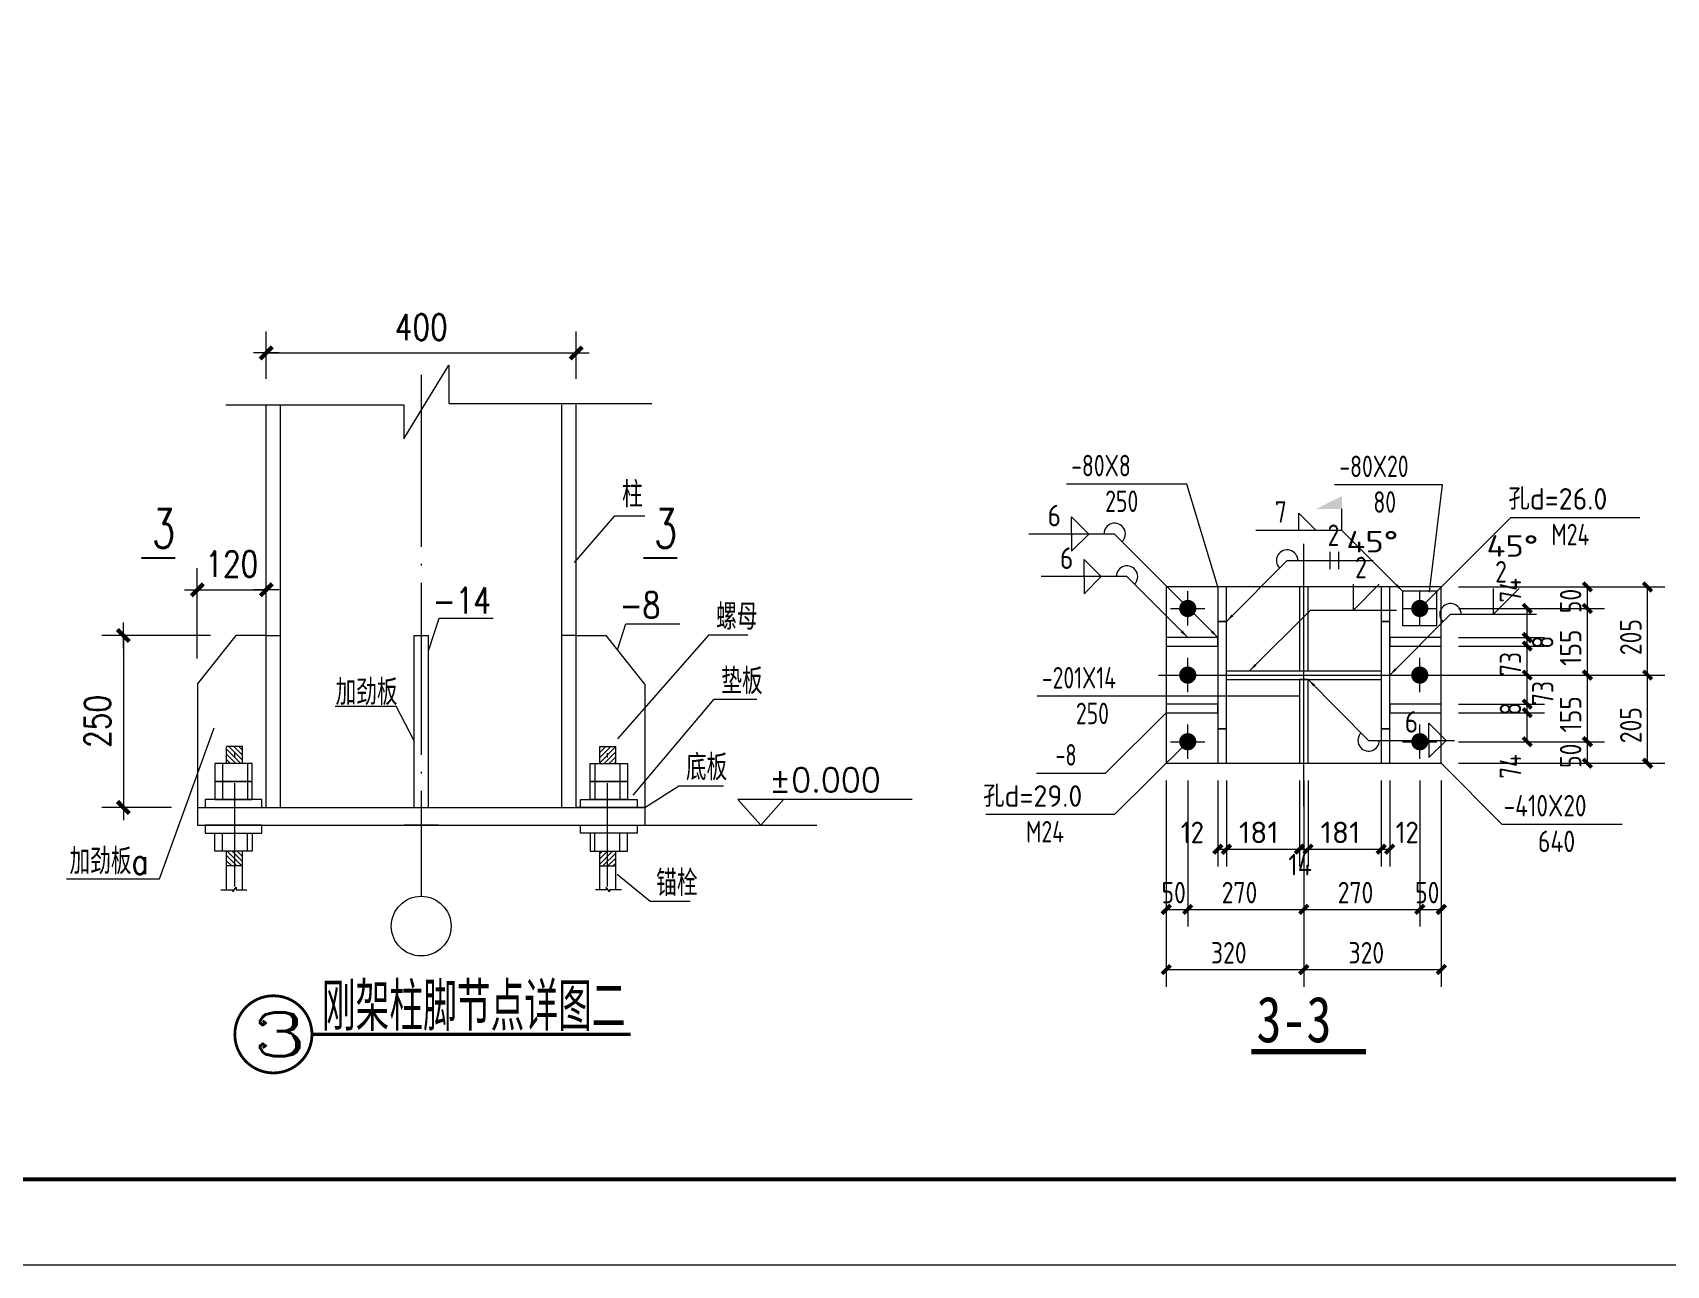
# Model space of a CAD drawing. Header units: millimetres. Extents: x 19781 to 898973, y -947928 to -267362.
# Drawn here: x 505082 to 533595, y -500940 to -479434 of the extents above; entities that cross this region are included whole.
import ezdxf

# ---------------------------------------------------------------- set-up
doc = ezdxf.new("R2010")
doc.units = ezdxf.units.MM
doc.header["$LTSCALE"] = 100
doc.linetypes.add('ACAD_ISO10W100', pattern=[18.5, 12, -3, 0.5, -3])
doc.linetypes.add('DOTE', pattern=[2.42, 2, -0.2, 0.02, -0.2])
doc.layers.get('0').update_dxf_attribs({"lineweight": 18})
for name, color, linetype, lineweight in [('10', 7, 'Continuous', 18), ('1000', 2, 'Continuous', 18), ('AXIS', 3, 'Continuous', 18), ('BORDER', 7, 'Continuous', 18), ('DIM', 3, 'Continuous', 18), ('DOTE', 1, 'DOTE', 18), ('PUB_TEXT', 7, 'Continuous', 18), ('TC', 151, 'Continuous', 18), ('TDB_文字', 3, 'Continuous', 18), ('TDB_细实线', 1, 'Continuous', 18), ('卫浴', 7, 'Continuous', 18), ('尺寸标注', 253, 'Continuous', 18), ('标注', 4, 'Continuous', 18), ('焊缝标注', 253, 'Continuous', 18), ('编号标注', 253, 'Continuous', 18), ('螺栓孔标注', 253, 'Continuous', 18), ('钢板标注', 253, 'Continuous', 18)]:
    doc.layers.add(name, color=color, linetype=linetype, lineweight=lineweight)
doc.styles.add('7MMCN', font='simplex.shx', dxfattribs={"width": 0.7, "bigfont": 'hztxt.shx'})
doc.styles.add('_HZTXT', font='txt.shx', dxfattribs={"width": 0.7, "bigfont": 'hztxt.shx'})
doc.styles.add('_TCH_LABEL', font='complex.shx', dxfattribs={"bigfont": 'gbcbig.shx'})
doc.styles.add('dim_font', font='simplex.shx', dxfattribs={"width": 0.8, "bigfont": 'gbcbig.shx'})
doc.styles.get("Standard").update_dxf_attribs({"font": 'tssdeng.shx', "bigfont": 'hztxt.shx'})
doc.styles.add('TDB_仿宋字', font='', dxfattribs={"width": 0.8})
doc.styles.get('TDB_仿宋字').set_extended_font_data('宋体')
doc.dimstyles.new('dimn', dxfattribs={"dimtxt": 300, "dimasz": 1, "dimexe": 250, "dimexo": 300, "dimgap": 150, "dimtad": 1, "dimdec": 0, "dimzin": 0, "dimdsep": 46, "dimtxsty": 'dim_font', "dimblk": '_CAXARROW', "dimcen": 1, "dimdle": 2, "dimclrt": 7, "dimadec": 1, "dimazin": 0, "dimtfac": 1, "dimtdec": 0, "dimtix": 1, "dimtmove": 2, "dimatfit": 3, "dimfxl": 1, "dimtolj": 1, "dimtzin": 0, "dimarcsym": 0})
pattern_1 = [(45, (0, 0), (-29.46435, 29.46435), [])]
pattern_2 = [(135, (0, 0), (-29.46435, -29.46435), [])]

# ---------------------------------------------------------------- blocks, each defined once
blk = doc.blocks.new('_DIMX')
blk.add_line((-150, 0), (150, 0))
blk.add_lwpolyline([(-70, -70, 50, 50, 0), (70, 70, 50, 50, 0)], format="xyseb")
blk = doc.blocks.new('*X81')
at = {"layer": 'AXIS', "color": 0, "lineweight": -2, "transparency": 16777216}
for p, q in [((1675, 5105), (411, 5105)), ((661, 5104), (661, 3106)), ((1222, 3105), (411, 3105))]:
    blk.add_line(p, q, dxfattribs=at)
at = {"layer": 'AXIS', "color": 0, "lineweight": -2, "transparency": 16777216, "xscale": 1.00005, "yscale": 1.00005, "zscale": 1.00005}
for p, rotation in [((661, 5105), 90), ((661, 3105), 270)]:
    blk.add_blockref('_DIMX', p, dxfattribs=dict(at, rotation=rotation))
at = {"layer": 'AXIS', "color": 7, "transparency": 16777216, "insert": (361, 4105), "char_height": 300, "width": 1851.52, "attachment_point": 5, "rotation": 90, "style": 'dim_font'}
blk.add_mtext('250', dxfattribs=at)
blk = doc.blocks.new('_CAXARROW')
blk.add_hatch(color=0).paths.add_polyline_path([(0, 0), (-1, 0.125), (-1, -0.125)], flags=0)
blk = doc.blocks.new('*X82')
at = {"layer": 'AXIS', "color": 0, "lineweight": -2, "transparency": 16777216}
for p, q in [((1522, 4838), (1522, 5886)), ((2324, 5405), (2324, 5886)), ((1521, 5636), (1520, 5636)), ((1522, 5636), (2324, 5636)), ((2325, 5636), (2326, 5636))]:
    blk.add_line(p, q, dxfattribs=at)
at = {"layer": 'AXIS', "color": 0, "lineweight": -2, "transparency": 16777216, "xscale": 1.00005, "yscale": 1.00005, "zscale": 1.00005}
blk.add_blockref('_DIMX', (1522, 5636), dxfattribs=at)
at = {"layer": 'AXIS', "color": 0, "lineweight": -2, "transparency": 16777216, "xscale": 1.00005, "yscale": 1.00005, "zscale": 1.00005, "rotation": 180}
blk.add_blockref('_DIMX', (2324, 5636), dxfattribs=at)
at = {"layer": 'AXIS', "color": 7, "transparency": 16777216, "insert": (1923, 5936), "char_height": 300, "width": 1748.66, "attachment_point": 5, "style": 'dim_font'}
blk.add_mtext('120', dxfattribs=at)
blk = doc.blocks.new('*X83')
at = {"layer": 'AXIS', "color": 0, "lineweight": -2, "transparency": 16777216}
for p, q in [((2324, 8089), (2324, 8641)), ((5930, 8089), (5930, 8641)), ((2325, 8391), (5929, 8391))]:
    blk.add_line(p, q, dxfattribs=at)
at = {"layer": 'AXIS', "color": 0, "lineweight": -2, "transparency": 16777216, "xscale": 1.00005, "yscale": 1.00005, "zscale": 1.00005, "rotation": 180}
blk.add_blockref('_DIMX', (2324, 8391), dxfattribs=at)
at = {"layer": 'AXIS', "color": 0, "lineweight": -2, "transparency": 16777216, "xscale": 1.00005, "yscale": 1.00005, "zscale": 1.00005}
blk.add_blockref('_DIMX', (5930, 8391), dxfattribs=at)
at = {"layer": 'AXIS', "color": 7, "transparency": 16777216, "insert": (4127, 8691), "char_height": 300, "width": 1851.52, "attachment_point": 5, "style": 'dim_font'}
blk.add_mtext('400', dxfattribs=at)
blk = doc.blocks.new('A$C64347DD6')
at = {"layer": '焊缝标注'}
for points in [[(4154, 6346), (3854, 6346), (4154, 6496)], [(4861, 5388), (4801, 5469), (4779, 5448)], [(2811, 5038), (2892, 5098), (2871, 5119)], [(2361, 4850), (2301, 4932), (2279, 4911)], [(2711, 4850), (2651, 4932), (2629, 4911)], [(3081, 4463), (3162, 4523), (3141, 4544)], [(4711, 4413), (4792, 4473), (4771, 4494)], [(3761, 4363), (3821, 4281), (3842, 4303)]]:
    blk.add_hatch(color=256, dxfattribs=at).paths.add_polyline_path(points, flags=0)
at = {"layer": '10', "color": 7, "linetype": 'ByBlock'}
for p, q in [((2361, 4988), (2361, 5388)), ((5061, 4988), (5061, 5388)), ((2161, 5188), (2561, 5188)), ((4861, 5188), (5261, 5188)), ((2361, 4213), (2361, 4613)), ((5061, 4213), (5061, 4613)), ((2161, 4413), (2561, 4413)), ((4861, 4413), (5261, 4413)), ((2361, 3438), (2361, 3838)), ((5061, 3438), (5061, 3838)), ((2161, 3638), (2561, 3638)), ((4861, 3638), (5261, 3638))]:
    blk.add_line(p, q, dxfattribs=at)
at = {"layer": '10'}
for points in [[(2411, 5188, 100, 100, 1), (2311, 5188, 100, 100, 1)], [(5111, 5188, 100, 100, 1), (5011, 5188, 100, 100, 1)], [(2411, 4413, 100, 100, 1), (2311, 4413, 100, 100, 1)], [(5111, 4413, 100, 100, 1), (5011, 4413, 100, 100, 1)], [(2411, 3638, 100, 100, 1), (2311, 3638, 100, 100, 1)], [(5111, 3638, 100, 100, 1), (5011, 3638, 100, 100, 1)]]:
    blk.add_lwpolyline(points, format="xyseb", close=True, dxfattribs=at)
at = {"layer": '1000'}
for p, q in [((5311, 5438), (2111, 5438)), ((2111, 5438), (2111, 3388)), ((2811, 5438), (2711, 5438)), ((2711, 5438), (2711, 5038)), ((2811, 5038), (2811, 5438)), ((3761, 5438), (3661, 5438)), ((3661, 5438), (3661, 4463)), ((3761, 4463), (3761, 5438)), ((4711, 5438), (4611, 5438)), ((4611, 5438), (4611, 5038)), ((4711, 5038), (4711, 5438)), ((5261, 5388), (4861, 5388)), ((4861, 5388), (4861, 4988)), ((5261, 4988), (5261, 5388)), ((5311, 3388), (5311, 5438)), ((2711, 5038), (2811, 5038)), ((4611, 5038), (4711, 5038)), ((4861, 4988), (5261, 4988)), ((2711, 4850), (2111, 4850)), ((2111, 4850), (2111, 4750)), ((2711, 4750), (2711, 4850)), ((5311, 4850), (4711, 4850)), ((4711, 4850), (4711, 4750)), ((5311, 4750), (5311, 4850)), ((2111, 4750), (2711, 4750)), ((4711, 4750), (5311, 4750)), ((3661, 4463), (3761, 4463)), ((3761, 4363), (3661, 4363)), ((3661, 4363), (3661, 3388)), ((3761, 3388), (3761, 4363)), ((2711, 4075), (2111, 4075)), ((2111, 4075), (2111, 3975)), ((2711, 3975), (2711, 4075)), ((5311, 4075), (4711, 4075)), ((4711, 4075), (4711, 3975)), ((5311, 3975), (5311, 4075)), ((2111, 3975), (2711, 3975)), ((4711, 3975), (5311, 3975)), ((2811, 3788), (2711, 3788)), ((2711, 3788), (2711, 3388)), ((2811, 3388), (2811, 3788)), ((4711, 3788), (4611, 3788)), ((4611, 3788), (4611, 3388)), ((4711, 3388), (4711, 3788)), ((2111, 3388), (5311, 3388)), ((2711, 3388), (2811, 3388)), ((3661, 3388), (3761, 3388)), ((4611, 3388), (4711, 3388))]:
    blk.add_line(p, q, dxfattribs=at)
at = {"layer": 'TDB_文字', "color": 3}
blk.add_lwpolyline([(3100, 32, 64.1, 64.1, 0), (4435, 32, 64.1, 64.1, 0)], format="xyseb", dxfattribs=at)
at = {"layer": '尺寸标注', "color": 253, "linetype": 'ByBlock'}
for p, q in [((5511, 5438), (7211, 5438)), ((5511, 5438), (7911, 5438)), ((5511, 5188), (6511, 5188)), ((5511, 5188), (7211, 5188)), ((5511, 5188), (7211, 5188)), ((5511, 4850), (6511, 4850)), ((5511, 4850), (6511, 4850)), ((5511, 4750), (6511, 4750)), ((5511, 4750), (6511, 4750)), ((5511, 4413), (6511, 4413)), ((5511, 4413), (6511, 4413)), ((5511, 4413), (7211, 4413)), ((5511, 4413), (7211, 4413)), ((5511, 4413), (7911, 4413)), ((5511, 4413), (7911, 4413)), ((5511, 4075), (6511, 4075)), ((5511, 4075), (6511, 4075)), ((5511, 3975), (6511, 3975)), ((5511, 3975), (6511, 3975)), ((5511, 3638), (6511, 3638)), ((5511, 3638), (7211, 3638)), ((5511, 3638), (7211, 3638)), ((5511, 3388), (7211, 3388)), ((5511, 3388), (7911, 3388)), ((2111, 3188), (2111, 1488)), ((2111, 3188), (2111, 788)), ((2361, 3188), (2361, 1488)), ((2361, 3188), (2361, 1488)), ((2711, 3188), (2711, 2188)), ((2811, 3188), (2811, 2188)), ((2811, 3188), (2811, 2188)), ((3661, 3188), (3661, 2188)), ((3661, 3188), (3661, 2188)), ((3711, 3188), (3711, 1488)), ((3711, 3188), (3711, 1488)), ((3711, 3188), (3711, 788)), ((3711, 3188), (3711, 788)), ((3761, 3188), (3761, 2188)), ((3761, 3188), (3761, 2188)), ((4611, 3188), (4611, 2188)), ((4611, 3188), (4611, 2188)), ((4711, 3188), (4711, 2188)), ((5061, 3188), (5061, 1488)), ((5061, 3188), (5061, 1488)), ((5311, 3188), (5311, 1488)), ((5311, 3188), (5311, 788))]:
    blk.add_line(p, q, dxfattribs=at)
at = {"layer": '尺寸标注'}
for p, q in [((7011, 5188), (7011, 5438)), ((7711, 4413), (7711, 5438)), ((6311, 4850), (6311, 5188)), ((7011, 4413), (7011, 5188)), ((6311, 4750), (6311, 4850)), ((6311, 4413), (6311, 4750)), ((6311, 4075), (6311, 4413)), ((7011, 3638), (7011, 4413)), ((7711, 3388), (7711, 4413)), ((6311, 3975), (6311, 4075)), ((6311, 3638), (6311, 3975)), ((7011, 3388), (7011, 3638)), ((2711, 2388), (2811, 2388)), ((2811, 2388), (3661, 2388)), ((3661, 2388), (3761, 2388)), ((3761, 2388), (4611, 2388)), ((4611, 2388), (4711, 2388)), ((2111, 1688), (2361, 1688)), ((2361, 1688), (3711, 1688)), ((3711, 1688), (5061, 1688)), ((5061, 1688), (5311, 1688)), ((2111, 988), (3711, 988)), ((3711, 988), (5311, 988))]:
    blk.add_line(p, q, dxfattribs=at)
at = {"layer": '尺寸标注', "color": 3}
for p, q in [((2811, 5038), (2711, 5038)), ((2711, 5038), (2711, 3788)), ((2811, 3788), (2811, 5038)), ((4711, 5038), (4611, 5038)), ((4611, 5038), (4611, 3788)), ((4711, 3788), (4711, 5038)), ((2811, 4463), (4611, 4463)), ((2811, 4363), (4611, 4363)), ((2711, 3788), (2811, 3788)), ((4611, 3788), (4711, 3788))]:
    blk.add_line(p, q, dxfattribs=at)
at = {"layer": '尺寸标注'}
for points in [[(6961, 5488, 45, 45, 0), (7061, 5388, 45, 45, 0)], [(7661, 5488, 45, 45, 0), (7761, 5388, 45, 45, 0)], [(6261, 5238, 45, 45, 0), (6361, 5138, 45, 45, 0)], [(6961, 5238, 45, 45, 0), (7061, 5138, 45, 45, 0)], [(6961, 5238, 45, 45, 0), (7061, 5138, 45, 45, 0)], [(6261, 4900, 45, 45, 0), (6361, 4800, 45, 45, 0)], [(6261, 4900, 45, 45, 0), (6361, 4800, 45, 45, 0)], [(6261, 4800, 45, 45, 0), (6361, 4700, 45, 45, 0)], [(6261, 4800, 45, 45, 0), (6361, 4700, 45, 45, 0)], [(6261, 4463, 45, 45, 0), (6361, 4363, 45, 45, 0)], [(6261, 4463, 45, 45, 0), (6361, 4363, 45, 45, 0)], [(6961, 4463, 45, 45, 0), (7061, 4363, 45, 45, 0)], [(6961, 4463, 45, 45, 0), (7061, 4363, 45, 45, 0)], [(7661, 4463, 45, 45, 0), (7761, 4363, 45, 45, 0)], [(7661, 4463, 45, 45, 0), (7761, 4363, 45, 45, 0)], [(6261, 4125, 45, 45, 0), (6361, 4025, 45, 45, 0)], [(6261, 4125, 45, 45, 0), (6361, 4025, 45, 45, 0)], [(6261, 4025, 45, 45, 0), (6361, 3925, 45, 45, 0)], [(6261, 4025, 45, 45, 0), (6361, 3925, 45, 45, 0)], [(6261, 3688, 45, 45, 0), (6361, 3588, 45, 45, 0)], [(6961, 3688, 45, 45, 0), (7061, 3588, 45, 45, 0)], [(6961, 3688, 45, 45, 0), (7061, 3588, 45, 45, 0)], [(6961, 3438, 45, 45, 0), (7061, 3338, 45, 45, 0)], [(7661, 3438, 45, 45, 0), (7761, 3338, 45, 45, 0)], [(2661, 2338, 45, 45, 0), (2761, 2438, 45, 45, 0)], [(2761, 2338, 45, 45, 0), (2861, 2438, 45, 45, 0)], [(2761, 2338, 45, 45, 0), (2861, 2438, 45, 45, 0)], [(3611, 2338, 45, 45, 0), (3711, 2438, 45, 45, 0)], [(3611, 2338, 45, 45, 0), (3711, 2438, 45, 45, 0)], [(3711, 2338, 45, 45, 0), (3811, 2438, 45, 45, 0)], [(3711, 2338, 45, 45, 0), (3811, 2438, 45, 45, 0)], [(4561, 2338, 45, 45, 0), (4661, 2438, 45, 45, 0)], [(4561, 2338, 45, 45, 0), (4661, 2438, 45, 45, 0)], [(4661, 2338, 45, 45, 0), (4761, 2438, 45, 45, 0)], [(2061, 1638, 45, 45, 0), (2161, 1738, 45, 45, 0)], [(2311, 1638, 45, 45, 0), (2411, 1738, 45, 45, 0)], [(2311, 1638, 45, 45, 0), (2411, 1738, 45, 45, 0)], [(3661, 1638, 45, 45, 0), (3761, 1738, 45, 45, 0)], [(3661, 1638, 45, 45, 0), (3761, 1738, 45, 45, 0)], [(5011, 1638, 45, 45, 0), (5111, 1738, 45, 45, 0)], [(5011, 1638, 45, 45, 0), (5111, 1738, 45, 45, 0)], [(5261, 1638, 45, 45, 0), (5361, 1738, 45, 45, 0)], [(2061, 938, 45, 45, 0), (2161, 1038, 45, 45, 0)], [(3661, 938, 45, 45, 0), (3761, 1038, 45, 45, 0)], [(3661, 938, 45, 45, 0), (3761, 1038, 45, 45, 0)], [(5261, 938, 45, 45, 0), (5361, 1038, 45, 45, 0)]]:
    blk.add_lwpolyline(points, format="xyseb", dxfattribs=at)
at = {"layer": '焊缝标注', "color": 253, "linetype": 'ByBlock'}
for p, q in [((3854, 6096), (3654, 6296)), ((3654, 6096), (3654, 6296)), ((4154, 6096), (4154, 6346)), ((1210, 6054), (1010, 6254)), ((1010, 6054), (1010, 6254)), ((4154, 6096), (3154, 6096)), ((1510, 6054), (510, 6054)), ((1210, 6054), (1010, 5854)), ((1010, 6054), (1010, 5854)), ((1354, 5558), (1154, 5758)), ((1154, 5558), (1154, 5758)), ((3518, 5745), (4518, 5745)), ((4018, 5645), (4018, 5845)), ((4118, 5645), (4118, 5845)), ((1654, 5558), (654, 5558)), ((1354, 5558), (1154, 5358)), ((1154, 5558), (1154, 5358)), ((4288, 5170), (4288, 5470)), ((4288, 5170), (4588, 5470)), ((5918, 5120), (5918, 5420)), ((5918, 5120), (6218, 5420)), ((3788, 5170), (4788, 5170)), ((5418, 5120), (6418, 5120)), ((5166, 3854), (5366, 3654)), ((5166, 3654), (5166, 3854)), ((4466, 3654), (5466, 3654)), ((5166, 3454), (5366, 3654)), ((5166, 3654), (5166, 3454))]:
    blk.add_line(p, q, dxfattribs=at)
at = {"layer": '焊缝标注'}
for p, q in [((4861, 5388), (4154, 6096)), ((2711, 4850), (1510, 6054)), ((2811, 5038), (3518, 5745)), ((2361, 4850), (1654, 5558)), ((3081, 4463), (3788, 5170)), ((4711, 4413), (5418, 5120)), ((3761, 4363), (4466, 3654))]:
    blk.add_line(p, q, dxfattribs=at)
for centre, start, end in [((1510, 6054), 314.9315, 180), ((3518, 5745), 0, 224.9772), ((1654, 5558), 314.9315, 180), ((5418, 5120), 0, 224.9772), ((4466, 3654), 134.8403, 360)]:
    blk.add_arc(centre, 125, start, end, dxfattribs=at)
at = {"layer": '编号标注', "color": 7, "linetype": 'ByBlock'}
for p, q in [((3711, 2888), (3711, 5938)), ((2021, 4413), (5811, 4413))]:
    blk.add_line(p, q, dxfattribs=at)
at = {"layer": '螺栓孔标注', "color": 253, "linetype": 'ByBlock'}
for p, q in [((2351, 6635), (949, 6635)), ((5326, 6626), (4069, 6626)), ((5172, 5385), (5326, 6626)), ((5061, 5188), (6122, 6248)), ((6122, 6248), (7622, 6248)), ((3661, 4167), (608, 4167)), ((2361, 3638), (1510, 2791)), ((1510, 2791), (10, 2791))]:
    blk.add_line(p, q, dxfattribs=at)
at = {"layer": '螺栓孔标注'}
for points in [[(5066, 5188, 10, 10, 1), (5056, 5188, 10, 10, 1)], [(2366, 3638, 10, 10, 1), (2356, 3638, 10, 10, 1)]]:
    blk.add_lwpolyline(points, format="xyseb", close=True, dxfattribs=at)
at = {"layer": '钢板标注', "color": 253, "linetype": 'ByBlock'}
for p, q in [((2711, 5438), (2351, 6635)), ((2111, 3975), (1402, 3270)), ((1402, 3270), (602, 3270)), ((5311, 3388), (6016, 2679)), ((6016, 2679), (7416, 2679))]:
    blk.add_line(p, q, dxfattribs=at)
at = {"layer": '钢板标注'}
for points in [[(2716, 5438, 10, 10, 1), (2706, 5438, 10, 10, 1)], [(5177, 5385, 10, 10, 1), (5167, 5385, 10, 10, 1)], [(3666, 4167, 10, 10, 1), (3656, 4167, 10, 10, 1)], [(2116, 3975, 10, 10, 1), (2106, 3975, 10, 10, 1)], [(5316, 3388, 10, 10, 1), (5306, 3388, 10, 10, 1)]]:
    blk.add_lwpolyline(points, format="xyseb", close=True, dxfattribs=at)
at = {"layer": 'TDB_细实线', "style": 'TDB_仿宋字', "width": 0.8}
blk.add_text('3-3', height=534.2, dxfattribs=at).set_placement((3161, 142))
at = {"layer": '尺寸标注'}
for s, width, p in [('74', 0.816, (6241, 5258)), ('50', 0.84, (6941, 5133)), ('205', 0.84, (7641, 4645)), ('8', 0.840001, (6616, 4720)), ('155', 0.9072, (6941, 4520)), ('73', 0.84, (6241, 4402)), ('73', 0.84, (6616, 4064)), ('8', 0.840001, (6241, 3945)), ('155', 0.9072, (6941, 3745)), ('205', 0.84, (7641, 3620)), ('74', 0.816, (6241, 3208)), ('50', 0.84, (6941, 3333))]:
    blk.add_text(s, height=250, rotation=90, dxfattribs=dict(at, width=width)).set_placement(p)
for s, width, p in [('12', 0.95199, (2281, 2458)), ('181', 1.10633, (2956, 2458)), ('181', 1.10633, (3906, 2458)), ('12', 0.95199, (4781, 2458)), ('14', 0.92128, (3531, 2083)), ('50', 0.839991, (2056, 1758)), ('270', 0.839994, (2756, 1758)), ('270', 0.839994, (4106, 1758)), ('50', 0.839991, (5006, 1758)), ('320', 0.839994, (2631, 1058)), ('320', 0.839994, (4231, 1058))]:
    blk.add_text(s, height=250, dxfattribs=dict(at, width=width)).set_placement(p)
at = {"layer": '焊缝标注'}
for s, width, p in [('6', 0.904631, (730, 6144)), ('7', 0.839978, (3374, 6186)), ('2', 0.840015, (3988, 5915)), ('45%%D', 1.22888, (4208, 5840)), ('6', 0.904592, (874, 5648)), ('45%%D', 1.22888, (5838, 5790)), ('2', 0.840015, (4308, 5540)), ('2', 0.840015, (5938, 5490)), ('6', 0.904592, (4886, 3744))]:
    blk.add_text(s, height=250, dxfattribs=dict(at, width=width)).set_placement(p)
at = {"layer": '螺栓孔标注'}
for s, height, width, p in [('-80X8', 250.1, 0.768817, (1005, 6725)), ('-80X20', 250.1, 0.768817, (4125, 6716)), ('250', 250.1, 0.768817, (1401, 6310)), ('80', 250.1, 0.768817, (4521, 6301)), ('孔d=26.0', 250, 0.995075, (6092, 6338)), ('M24', 250, 0.768808, (6592, 5923)), ('-201X14', 250.1, 0.768817, (664, 4257)), ('250', 250.1, 0.768817, (1060, 3842)), ('孔d=29.0', 250, 0.995079, (-20, 2881)), ('M24', 250, 0.768817, (480, 2466))]:
    blk.add_text(s, height=height, dxfattribs=dict(at, width=width)).set_placement(p)
at = {"layer": '钢板标注'}
for s, width, p in [('-8', 0.714005, (822, 3360)), ('-410X20', 0.827649, (6036, 2769)), ('640', 0.840004, (6436, 2354))]:
    blk.add_text(s, height=250, dxfattribs=dict(at, width=width)).set_placement(p)
blk = doc.blocks.new('A$C327C25A8')
at = {"linetype": 'Continuous'}
h = blk.add_hatch(dxfattribs=at)
h.set_pattern_fill('ANSI31', color=0, style=0, pattern_type=0)
h.set_pattern_definition(pattern_2)
h.paths.add_polyline_path([(1861.7, 3813), (1960, 3813), (1960, 3615.4), (1861.7, 3615.4)], flags=0)
h.paths.add_polyline_path([(1960, 3813), (2048.9, 3813), (2048.9, 3615.4), (1960, 3615.4)], flags=0)
h = blk.add_hatch(dxfattribs=at)
h.set_pattern_fill('ANSI31', color=0, style=0, pattern_type=0)
h.set_pattern_definition(pattern_1)
h.paths.add_polyline_path([(6391.4, 3813), (6293, 3813), (6293, 3615.4), (6391.4, 3615.4)], flags=0)
h.paths.add_polyline_path([(6293, 3813), (6204.1, 3813), (6204.1, 3615.4), (6293, 3615.4)], flags=0)
h = blk.add_hatch(dxfattribs=at)
h.set_pattern_fill('ANSI31', color=0, style=0, pattern_type=0)
h.set_pattern_definition(pattern_2)
h.paths.add_polyline_path([(1861.7, 2595), (1960, 2595), (1960, 2423.2), (1861.7, 2423.2)], flags=0)
h.paths.add_polyline_path([(1960, 2595), (2048.9, 2595), (2048.9, 2423.2), (1960, 2423.2)], flags=0)
h = blk.add_hatch(dxfattribs=at)
h.set_pattern_fill('ANSI31', color=0, style=0, pattern_type=0)
h.set_pattern_definition(pattern_1)
h.paths.add_polyline_path([(6391.4, 2595), (6293, 2595), (6293, 2423.2), (6391.4, 2423.2)], flags=0)
h.paths.add_polyline_path([(6293, 2595), (6204.1, 2595), (6204.1, 2423.2), (6293, 2423.2)], flags=0)
at = {"ltscale": 100}
for p, q in [((2323.5, 5105.4), (2490.2, 5105.4)), ((5929.5, 5105.4), (5762.8, 5105.4))]:
    blk.add_line(p, q, dxfattribs=at)
at = {"color": 3}
for p, q in [((7810.5, 3196.7), (8076.7, 2896.2)), ((9840.5, 3196.7), (7810.5, 3196.7)), ((8343, 3196.7), (8076.7, 2896.2))]:
    blk.add_line(p, q, dxfattribs=at)
at = {"color": 0, "linetype": 'Continuous'}
for p, q in [((2048.9, 2423.2), (1861.7, 2423.2)), ((6204.1, 2423.2), (6391.4, 2423.2))]:
    blk.add_line(p, q, dxfattribs=at)
at = {"layer": '1000'}
blk.add_lwpolyline([(2856, 464.8, 36.1, 36.1, 0), (6562.3, 464.8, 36.1, 36.1, 0)], format="xyseb", dxfattribs=at)
at = {"layer": 'AXIS'}
blk.add_lwpolyline([(2856, 464.8, 32.1, 32.1, 1), (1958.4, 464.8, 32.1, 32.1, 1)], format="xyseb", close=True, dxfattribs=at)
at = {"layer": 'DOTE', "linetype": 'DOTE', "ltscale": 10}
blk.add_line((4126.5, 8137.2), (4126.5, 2070.9), dxfattribs=at)
at = {"layer": 'PUB_TEXT'}
blk.add_line((1081.4, 2272.1), (1718.3, 4028.3), dxfattribs=at)
at = {"layer": '卫浴'}
for p, q in [((1522.2, 4537.8), (1974.8, 5105.4)), ((4043.2, 5105.4), (4209.9, 5105.4)), ((6730.8, 4537.8), (6278.3, 5105.4)), ((4326.9, 2896.2), (3926.2, 2896.2)), ((6730.8, 2896.2), (8729.8, 2896.2))]:
    blk.add_line(p, q, dxfattribs=at)
for points in [[(869.9, 6005.3, 25, 25, 0), (1265.1, 6005.3, 25, 25, 0)], [(6710.7, 6005.3, 25, 25, 0), (7105.9, 6005.3, 25, 25, 0)]]:
    blk.add_lwpolyline(points, format="xyseb", dxfattribs=at)
for points in [[(1522.2, 4537.8), (1522.2, 3104.6), (2323.5, 3104.6), (2323.5, 5105.4), (1974.8, 5105.4)], [(6730.8, 4537.8), (6730.8, 3104.6), (5929.5, 3104.6), (5929.5, 5105.4), (6278.3, 5105.4)]]:
    blk.add_lwpolyline(points, dxfattribs=at)
at = {"layer": '标注', "color": 0, "linetype": 'Continuous'}
for p, q in [((2323.5, 3104.6), (2323.5, 7789)), ((2323.5, 3104.6), (2323.5, 7789)), ((2490.2, 3104.6), (2490.2, 7789)), ((5762.8, 3104.6), (5762.8, 7789)), ((5929.5, 3104.6), (5929.5, 7789)), ((5929.5, 3104.6), (5929.5, 7789)), ((4043.2, 3104.6), (4043.2, 5105.4)), ((4209.9, 3104.6), (4209.9, 5105.4)), ((2048.9, 3813), (1861.7, 3813)), ((1861.7, 3615.4), (1861.7, 3813)), ((2048.9, 3615.4), (2048.9, 3813)), ((6204.1, 3615.4), (6204.1, 3813)), ((6204.1, 3813), (6391.4, 3813)), ((6391.4, 3615.4), (6391.4, 3813)), ((1815.8, 3615.4), (1815.8, 3196.2)), ((2104.3, 3615.4), (2104.3, 3196.2)), ((6148.8, 3615.4), (6148.8, 3196.2)), ((6437.3, 3615.4), (6437.3, 3196.2)), ((1522.2, 3104.6), (1522.2, 2896.2)), ((1522.2, 3104.6), (6730.8, 3104.6)), ((6730.8, 3104.6), (6730.8, 2896.2)), ((6730.8, 3104.6), (6730.8, 2896.2)), ((1522.2, 2896.2), (6730.8, 2896.2)), ((1815.8, 2595), (1815.8, 2804.6)), ((2104.3, 2595), (2104.3, 2804.6)), ((6148.8, 2595), (6148.8, 2804.6)), ((6437.3, 2595), (6437.3, 2804.6)), ((1861.7, 2145.5), (1861.7, 2595)), ((2048.9, 2145.5), (2048.9, 2595)), ((6204.1, 2145.5), (6204.1, 2595)), ((6391.4, 2145.5), (6391.4, 2595)), ((1796.9, 2145.5), (1936.5, 2145.5)), ((1936.5, 2123.5), (1973.1, 2176.4)), ((1936.5, 2145.5), (1936.5, 2123.5)), ((1973.1, 2176.4), (1973.1, 2145.5)), ((1973.1, 2145.5), (2096.5, 2145.5)), ((6279.9, 2145.5), (6156.6, 2145.5)), ((6279.9, 2176.4), (6279.9, 2145.5)), ((6316.5, 2123.5), (6279.9, 2176.4)), ((6456.1, 2145.5), (6316.5, 2145.5)), ((6316.5, 2145.5), (6316.5, 2123.5))]:
    blk.add_line(p, q, dxfattribs=at)
at = {"layer": '标注', "color": 0, "linetype": 'ACAD_ISO10W100'}
for p, q in [((1960, 2186.4), (1960, 3767)), ((6293, 2186.4), (6293, 3767))]:
    blk.add_line(p, q, dxfattribs=at)
at = {"layer": '标注', "color": 0, "linetype": 'Continuous'}
for points in [[(1725.1, 3405.8), (2159.6, 3405.8), (2159.6, 3615.4), (1725.1, 3615.4)], [(6528, 3405.8), (6093.5, 3405.8), (6093.5, 3615.4), (6528, 3615.4)], [(1725.1, 3196.2), (2159.6, 3196.2), (2159.6, 3405.8), (1725.1, 3405.8)], [(6528, 3196.2), (6093.5, 3196.2), (6093.5, 3405.8), (6528, 3405.8)], [(1612.1, 3104.6), (2271.9, 3104.6), (2271.9, 3196.2), (1612.1, 3196.2)], [(6641, 3104.6), (5981.1, 3104.6), (5981.1, 3196.2), (6641, 3196.2)], [(1612.1, 2804.6), (2271.9, 2804.6), (2271.9, 2896.2), (1612.1, 2896.2)], [(6641, 2804.6), (5981.1, 2804.6), (5981.1, 2896.2), (6641, 2896.2)], [(1725.1, 2804.6), (2159.6, 2804.6), (2159.6, 2595), (1725.1, 2595)], [(6528, 2804.6), (6093.5, 2804.6), (6093.5, 2595), (6528, 2595)]]:
    blk.add_lwpolyline(points, close=True, dxfattribs=at)
blk.add_circle((4126.5, 1723.6), 347.2, dxfattribs=at)
at = {"layer": '螺栓孔标注'}
for p, q in [((3926.2, 7392.1), (4448.7, 8250)), ((4448.7, 8250), (4448.7, 7802.4)), ((4448.7, 7802.4), (6810.7, 7802.4)), ((1853.5, 7789), (3926.2, 7789)), ((3926.2, 7789), (3926.2, 7392.1))]:
    blk.add_line(p, q, dxfattribs=at)
at = {"layer": '钢板标注'}
for p, q in [((5910.1, 5951.9), (6381.5, 6497.9)), ((6381.5, 6497.9), (6729.1, 6497.9)), ((4209.9, 4926.3), (4334.6, 5306.3)), ((4334.6, 5306.3), (4962.7, 5306.3)), ((6411.1, 4938.8), (6509.7, 5239.5)), ((6509.7, 5239.5), (7137.9, 5239.5)), ((6415.9, 3902.8), (7476.2, 5113.1)), ((7476.2, 5113.1), (7928.8, 5113.1)), ((3127.7, 4283.6), (3834.4, 4283.6)), ((4043.2, 3877.4), (3834.4, 4283.6)), ((6592.4, 3247.7), (7535.3, 4362.7)), ((7535.3, 4362.7), (8033.5, 4362.7)), ((6730.8, 3104.6), (7124.3, 3355.6)), ((7124.3, 3355.6), (7644, 3355.6)), ((6407.3, 2330), (6790.6, 2015.6)), ((0, 2272.1), (1081.4, 2272.1)), ((6790.6, 2015.6), (7258.1, 2015.6))]:
    blk.add_line(p, q, dxfattribs=at)
at = {"layer": 'DIM', "style": '7MMCN', "width": 0.7}
blk.add_text('刚架柱脚节点详图二', height=560.95, dxfattribs=at).set_placement((2971, 505.4))
at = {"layer": 'PUB_TEXT', "color": 4, "linetype": 'DOTE', "style": '_TCH_LABEL', "width": 1.5}
blk.add_text('3', height=507.7, dxfattribs=at).set_placement((2153.3, 210.9))
at = {"layer": 'TC', "color": 7}
for s, height, style, width, p in [('柱', 300.5, '_HZTXT', 0.8, (6464.2, 6594.3)), ('3', 450.8, 'dim_font', 0.7, (993.8, 6123.6)), ('3', 450.8, 'dim_font', 0.7, (6834.6, 6123.6)), ('-14', 300.48, '_HZTXT', 0.8, (4259.5, 5360.7)), ('-8', 300.48, '_HZTXT', 0.8, (6434.6, 5308.5)), ('螺母', 300.48, '_HZTXT', 0.8, (7558.8, 5172.3)), ('垫板', 300.48, '_HZTXT', 0.8, (7618, 4421.9)), ('加劲板', 300.48, '_HZTXT', 0.8, (3130.6, 4294.2)), ('底板', 300.48, '_HZTXT', 0.8, (7206.9, 3419.9)), ('%%P0.000', 280.15, 'dim_font', 0.965103, (8175.9, 3284.7)), ('加劲板a', 300.48, '_HZTXT', 0.8, (34.5, 2327.1)), ('锚栓', 300.48, '_HZTXT', 0.8, (6861.2, 2074.5))]:
    blk.add_text(s, height=height, dxfattribs=dict(at, style=style, width=width)).set_placement(p)
at = {"layer": 'AXIS'}
for base, p1, p2, text, picture, middle in [((5929.5, 8390.7), (2323.5, 7789), (5929.5, 7789), '400', '*X83', (4126.5, 8690.7)), ((2323.5, 5636.2), (1522.2, 4537.8), (2323.5, 5105.4), '120', '*X82', (1922.9, 5936.2))]:
    dim = blk.add_linear_dim(base=base, p1=p1, p2=p2, text=text, dimstyle='dimn', override={"dimscale": 1.00005, "dimlfac": 0.99995, "dimsah": 1, "dimadec": 0}, dxfattribs=at)
    dim.commit()
    dim.dimension.update_dxf_attribs({"geometry": picture, "text_midpoint": middle, "dimtype": 160})
dim = blk.add_linear_dim(base=(661.5, 3104.6), p1=(1974.8, 5105.4), p2=(1522.2, 3104.6), angle=90, text='250', dimstyle='dimn', override={"dimscale": 1.00005, "dimlfac": 0.99995, "dimsah": 1, "dimadec": 0}, dxfattribs=at)
dim.commit()
dim.dimension.update_dxf_attribs({"geometry": '*X81', "text_midpoint": (361.5, 4105), "dimtype": 160})

msp = doc.modelspace()

# ---------------------------------------------------------------- linework, layer by layer
at = {"layer": 'BORDER'}
msp.add_lwpolyline([(431826, -500940), (431826, -437940), (565476, -437940), (565476, -500940)], close=True, dxfattribs=at)
msp.add_lwpolyline([(435576, -499440, 75, 75, 0), (435576, -439440, 75, 75, 0), (563976, -439440, 75, 75, 0), (563976, -499440, 75, 75, 0)], format="xyseb", close=True, dxfattribs=at)

# ---------------------------------------------------------------- block references
at = {"layer": '10', "ltscale": 100, "xscale": 1.5, "yscale": 1.5, "zscale": 1.5}
for name, p in [('A$C327C25A8', (505673.21, -497607.53)), ('A$C64347DD6', (521700.71, -497261.53))]:
    msp.add_blockref(name, p, dxfattribs=at)

doc.saveas('drawing.dxf')
